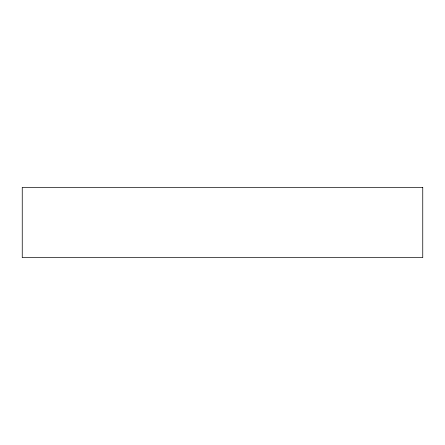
<?xml version="1.0" encoding="UTF-8"?>
<svg xmlns="http://www.w3.org/2000/svg" width="445" height="445" viewBox="0 0 445 445"><rect width="100%" height="100%" fill="white"/><g stroke="black" fill="none" stroke-linecap="round" stroke-linejoin="round"><path stroke-width="0.67" d="M422.75 187.351L22.25 187.351L22.25 257.649L422.75 257.649L422.75 187.351"/></g></svg>
